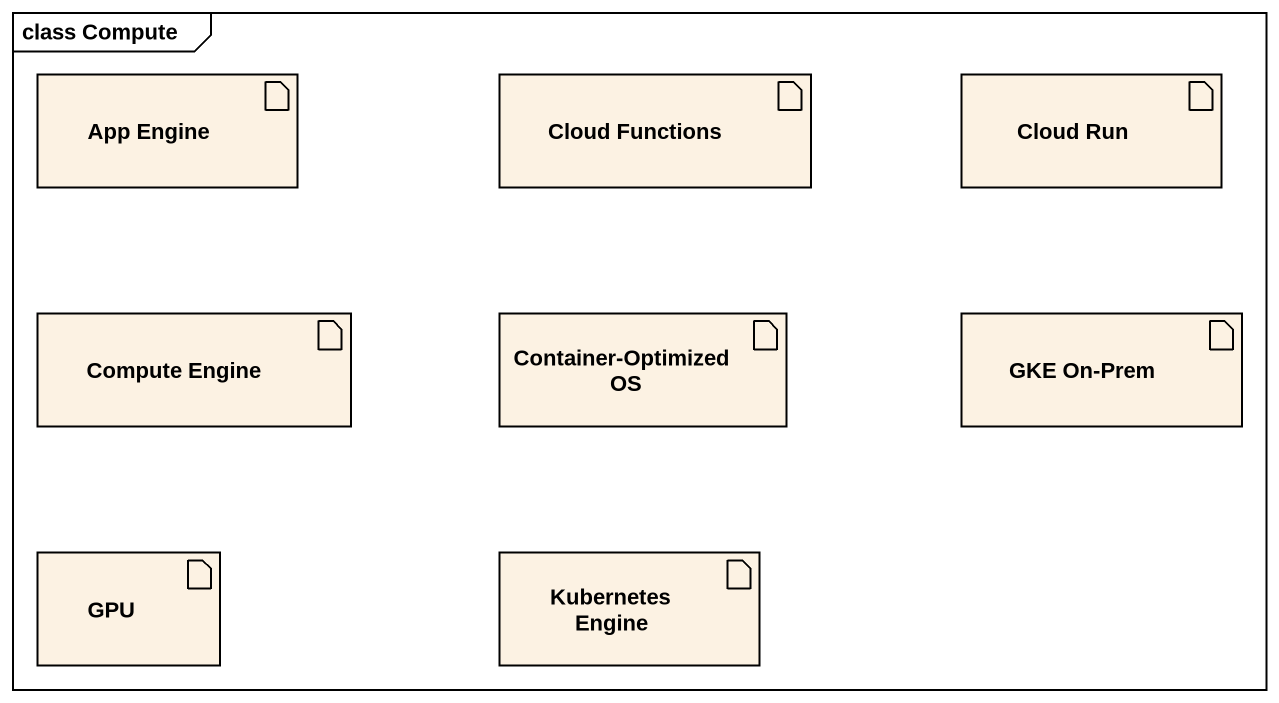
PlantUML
@startuml
mainframe class Compute
artifact "App Engine" as App_Engine
artifact "Cloud Functions" as Cloud_Functions
artifact "Cloud Run" as Cloud_Run
artifact "Compute Engine" as Compute_Engine
artifact "Container-Optimized OS" as Container_Optimized_OS
artifact "GKE On-Prem" as GKE_On_Prem
artifact GPU
artifact "Kubernetes Engine" as Kubernetes_Engine
@enduml
